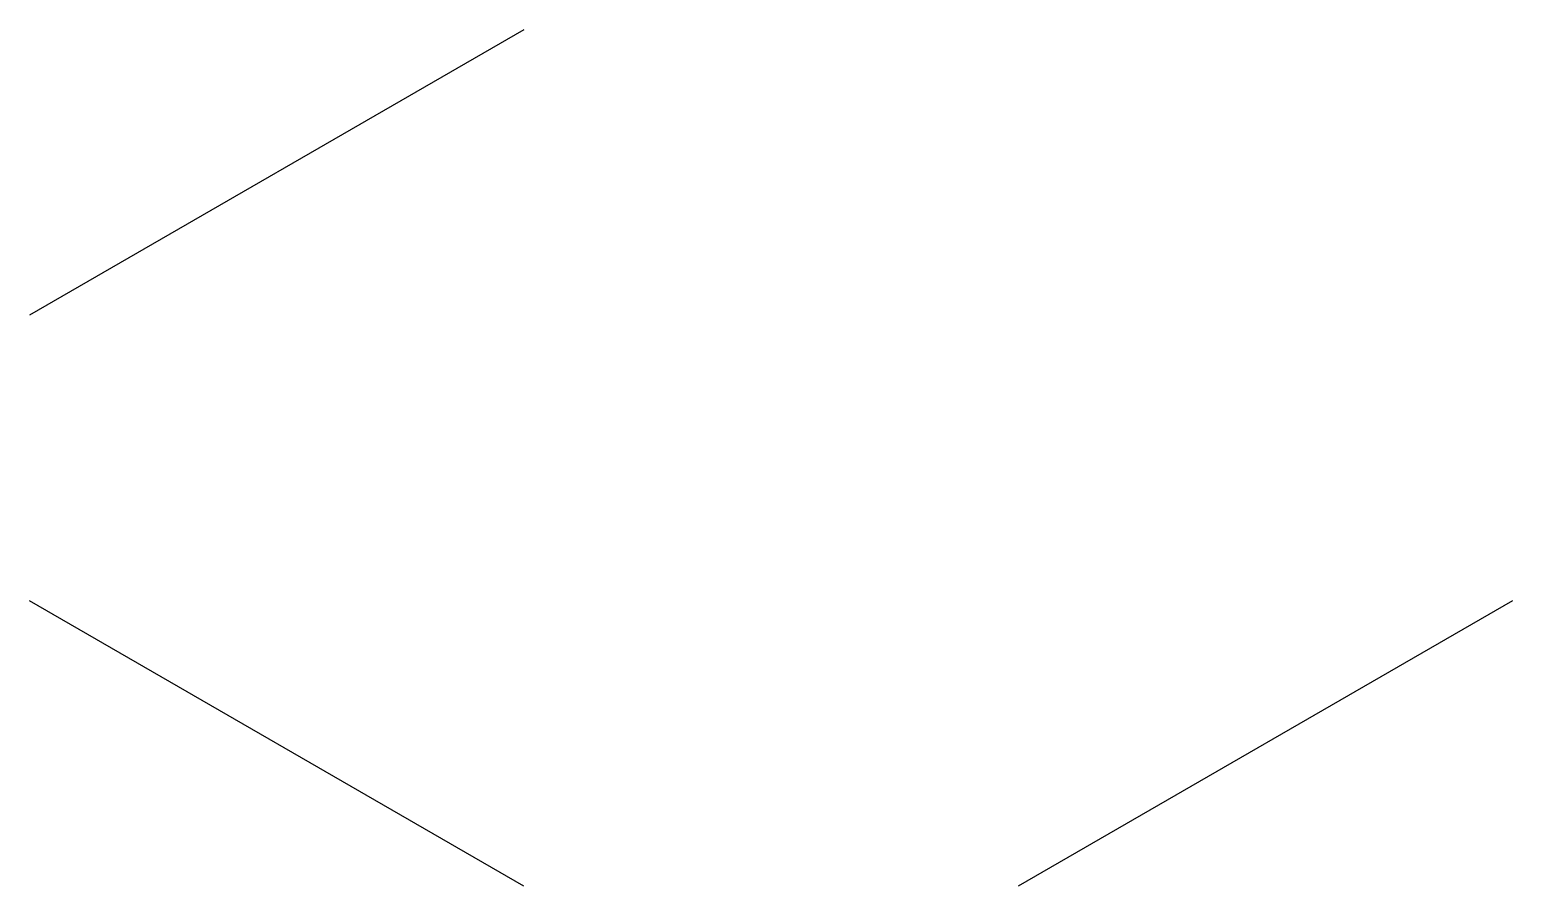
# Model space of a CAD drawing. Header units: millimetres. Extents: x -10099.319 to -10099.007, y -23.422 to -23.242.
import ezdxf

# ---------------------------------------------------------------- set-up
doc = ezdxf.new("R2010")
doc.units = ezdxf.units.MM
doc.layers.add('Tub_iso_conexões', color=2, linetype='Continuous')

msp = doc.modelspace()

# ---------------------------------------------------------------- linework, layer by layer
at = {"layer": 'Tub_iso_conexões'}
for p, q in [((-10099.21515, -23.24186), (-10099.31908, -23.30186)), ((-10099.21515, -23.42186), (-10099.31908, -23.36186)), ((-10099.00731, -23.36186), (-10099.11123, -23.42186))]:
    msp.add_line(p, q, dxfattribs=at)

doc.saveas('drawing.dxf')
